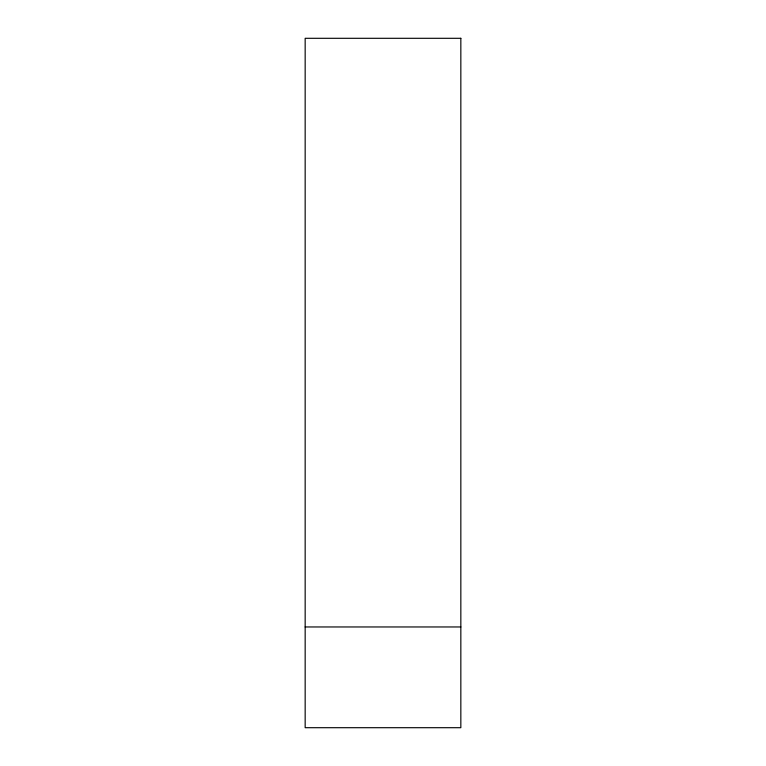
<?xml version="1.0" encoding="UTF-8"?>
<svg xmlns="http://www.w3.org/2000/svg" width="766" height="766" viewBox="0 0 766 766"><rect width="100%" height="100%" fill="white"/><g stroke="black" fill="none" stroke-linecap="round" stroke-linejoin="round"><path stroke-width="1.15" d="M305.165 626.961L460.835 626.961M460.835 38.3L305.165 38.3L305.165 727.7L460.835 727.7L460.835 38.3"/></g></svg>
